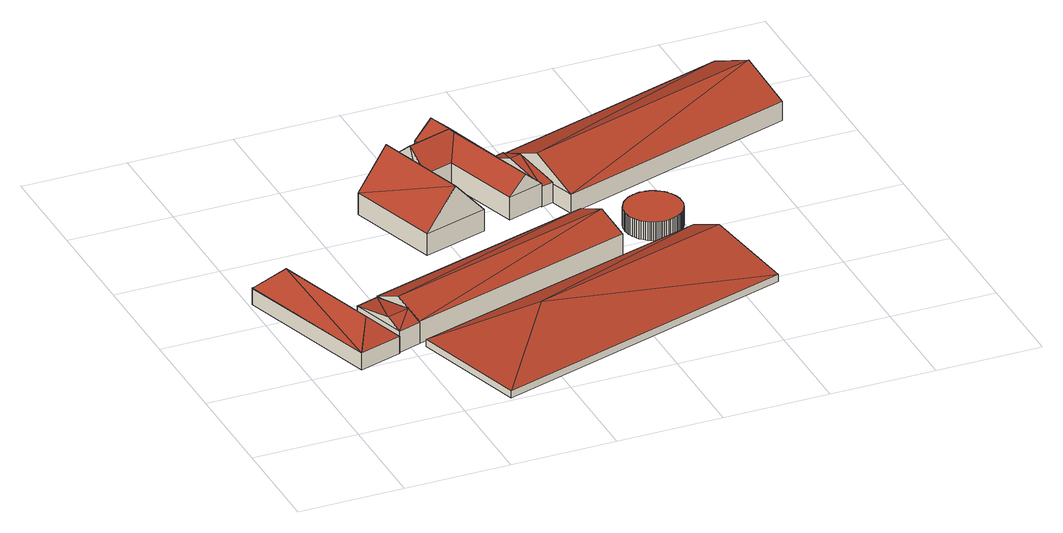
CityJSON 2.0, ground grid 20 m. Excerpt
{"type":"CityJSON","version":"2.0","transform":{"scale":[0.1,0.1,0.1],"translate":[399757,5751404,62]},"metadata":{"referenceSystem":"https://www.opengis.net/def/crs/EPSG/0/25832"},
"CityObjects":{
"building1":{"type":"Building","attributes":{"Gemeindeschluessel":"05515000","Geometrietyp2DReferenz":"3000","function":"31001_2700","roofType":"5000","measuredHeight":7.15},"geometry":[{"type":"MultiSurface","lod":"2","boundaries":[[[0,1,2,3,4]],[[5,6,1,0]],[[7,8,6,5]],[[9,10,5]],[[11,12,0]],[[3,11,0]],[[0,4,3]],[[9,5,12]],[[12,11,9]],[[7,10,9]],[[7,9,11]],[[11,3,7]],[[0,12,5]],[[5,10,7]],[[2,1,6,8]],[[8,7,3,2]],[[3,7,4]]],"semantics":{"surfaces":[{"type":"WallSurface"},{"type":"RoofSurface"},{"type":"GroundSurface"},{"type":"ClosureSurface"}],"values":[0,0,0,1,1,1,1,1,1,1,1,1,0,0,2,0,3]}}]},
"building2":{"type":"Building","attributes":{"Gemeindeschluessel":"05515000","Geometrietyp2DReferenz":"3000","function":"51009_1610","roofType":"3100","measuredHeight":5.79},"geometry":[{"type":"Solid","lod":"2","boundaries":[[[[13,14,15,16]],[[17,18,14,13]],[[19,20,18,17]],[[16,15,20,19]],[[13,21,17]],[[19,22,16]],[[22,21,13]],[[13,16,22]],[[19,17,21]],[[21,22,19]],[[14,18,20,15]]]],"semantics":{"surfaces":[{"type":"WallSurface"},{"type":"RoofSurface"},{"type":"GroundSurface"}],"values":[[0,0,0,0,0,0,1,1,1,1,2]]}}]},
"building3":{"type":"Building","attributes":{"Gemeindeschluessel":"05515000","Geometrietyp2DReferenz":"3000","function":"31001_2700","roofType":"3100","measuredHeight":6.95},"geometry":[{"type":"Solid","lod":"2","boundaries":[[[[23,24,14,25]],[[26,27,24,23]],[[28,18,27,26]],[[25,14,18,28]],[[23,29,26]],[[28,30,25]],[[30,29,23]],[[23,25,30]],[[28,26,29]],[[29,30,28]],[[24,27,18,14]]]],"semantics":{"surfaces":[{"type":"WallSurface"},{"type":"RoofSurface"},{"type":"GroundSurface"}],"values":[[0,0,0,0,0,0,1,1,1,1,2]]}}]},
"building4":{"type":"Building","attributes":{"Gemeindeschluessel":"05515000","Geometrietyp2DReferenz":"3000","function":"31001_2700","roofType":"3100","measuredHeight":11.5},"geometry":[{"type":"Solid","lod":"2","boundaries":[[[[31,32,33,34]],[[35,36,32,31]],[[37,38,36,35]],[[39,40,38,37]],[[34,33,40,39]],[[31,34,39,41]],[[42,31,41]],[[41,37,42]],[[35,42,37]],[[41,39,37]],[[42,35,31]],[[32,36,38,40,33]]]],"semantics":{"surfaces":[{"type":"WallSurface"},{"type":"RoofSurface"},{"type":"GroundSurface"}],"values":[[0,0,0,0,0,1,1,1,1,0,0,2]]}}]},
"building5":{"type":"Building","attributes":{"Gemeindeschluessel":"05515000","Geometrietyp2DReferenz":"3000","function":"51003_1201","roofType":"5000","measuredHeight":4.49},"geometry":[{"type":"Solid","lod":"2","boundaries":[[[[43,44,45,46]],[[47,48,44,43]],[[49,50,48,47]],[[46,45,50,49]],[[43,51,47]],[[49,52,46]],[[46,52,51]],[[51,43,46]],[[51,52,49]],[[49,47,51]],[[44,48,50,45]]]],"semantics":{"surfaces":[{"type":"WallSurface"},{"type":"RoofSurface"},{"type":"GroundSurface"}],"values":[[0,0,0,0,1,0,1,1,1,1,2]]}}]},
"building6":{"type":"Building","attributes":{"Gemeindeschluessel":"05515000","Geometrietyp2DReferenz":"3000","function":"31001_2700","roofType":"5000","measuredHeight":8.24},"geometry":[{"type":"Solid","lod":"2","boundaries":[[[[53,54,55,56]],[[57,58,54,53]],[[59,60,58,57]],[[61,62,60,59]],[[63,64,62,61]],[[65,66,64,63]],[[67,68,66,65]],[[69,33,68,67]],[[70,40,33,69]],[[56,55,40,70]],[[71,56,70]],[[70,69,71]],[[72,71,69,67,73]],[[73,67,65,74]],[[65,63,74]],[[74,63,61]],[[74,61,59]],[[73,74,59]],[[75,73,59]],[[59,76,75]],[[75,72,73]],[[59,57,76]],[[76,57,53,75]],[[72,75,53,56,71]],[[54,58,60,62,64,66,68,33,40,55]]]],"semantics":{"surfaces":[{"type":"WallSurface"},{"type":"RoofSurface"},{"type":"GroundSurface"}],"values":[[0,0,0,0,0,0,0,0,0,0,0,0,1,1,0,1,1,1,1,1,1,0,1,1,2]]}}]},
"building7":{"type":"Building","attributes":{"Gemeindeschluessel":"05515000","Geometrietyp2DReferenz":"3000","function":"51003_1201","roofType":"1000","measuredHeight":3.65},"geometry":[{"type":"Solid","lod":"2","boundaries":[[[[77,78,79,80]],[[81,82,78,77]],[[83,84,82,81]],[[85,86,84,83]],[[87,88,86,85]],[[89,90,88,87]],[[91,92,90,89]],[[93,94,92,91]],[[95,96,94,93]],[[97,98,96,95]],[[99,100,98,97]],[[101,102,100,99]],[[103,104,102,101]],[[105,106,104,103]],[[107,108,106,105]],[[109,110,108,107]],[[111,112,110,109]],[[113,114,112,111]],[[115,116,114,113]],[[117,118,116,115]],[[119,120,118,117]],[[121,122,120,119]],[[123,124,122,121]],[[125,126,124,123]],[[127,128,126,125]],[[129,130,128,127]],[[131,132,130,129]],[[133,134,132,131]],[[135,136,134,133]],[[137,138,136,135]],[[139,140,138,137]],[[141,142,140,139]],[[143,144,142,141]],[[145,146,144,143]],[[147,148,146,145]],[[149,150,148,147]],[[151,152,150,149]],[[153,154,152,151]],[[155,156,154,153]],[[157,158,156,155]],[[159,160,158,157]],[[161,162,160,159]],[[163,164,162,161]],[[165,166,164,163]],[[167,168,166,165]],[[169,170,168,167]],[[171,172,170,169]],[[173,174,172,171]],[[175,176,174,173]],[[177,178,176,175]],[[179,180,178,177]],[[181,182,180,179]],[[183,184,182,181]],[[185,186,184,183]],[[187,188,186,185]],[[189,190,188,187]],[[191,192,190,189]],[[193,194,192,191]],[[195,196,194,193]],[[197,198,196,195]],[[199,200,198,197]],[[201,202,200,199]],[[203,204,202,201]],[[205,206,204,203]],[[207,208,206,205]],[[209,210,208,207]],[[211,212,210,209]],[[213,214,212,211]],[[215,216,214,213]],[[217,218,216,215]],[[219,220,218,217]],[[221,222,220,219]],[[223,224,222,221]],[[225,226,224,223]],[[227,228,226,225]],[[229,230,228,227]],[[231,232,230,229]],[[233,234,232,231]],[[235,236,234,233]],[[237,238,236,235]],[[239,240,238,237]],[[241,242,240,239]],[[243,244,242,241]],[[245,246,244,243]],[[247,248,246,245]],[[249,250,248,247]],[[251,252,250,249]],[[80,79,252,251]],[[249,247,245,243,241,239,237,235,233,231,229,227,225,223,221,219,217,215,213,211,209,207,205,203,201,199,197,195,193,191,189,187,185,183,181,179,177,175,173,171,169,167,165,163,161,159,157,155,153,151,149,147,145,143,141,139,137,135,133,131,129,127,125,123,121,119,117,115,113,111,109,107,105,103,101,99,97,95,93,91,89,87,85,83,81,77,80,251]],[[78,82,84,86,88,90,92,94,96,98,100,102,104,106,108,110,112,114,116,118,120,122,124,126,128,130,132,134,136,138,140,142,144,146,148,150,152,154,156,158,160,162,164,166,168,170,172,174,176,178,180,182,184,186,188,190,192,194,196,198,200,202,204,206,208,210,212,214,216,218,220,222,224,226,228,230,232,234,236,238,240,242,244,246,248,250,252,79]]]],"semantics":{"surfaces":[{"type":"WallSurface"},{"type":"RoofSurface"},{"type":"GroundSurface"}],"values":[[0,0,0,0,0,0,0,0,0,0,0,0,0,0,0,0,0,0,0,0,0,0,0,0,0,0,0,0,0,0,0,0,0,0,0,0,0,0,0,0,0,0,0,0,0,0,0,0,0,0,0,0,0,0,0,0,0,0,0,0,0,0,0,0,0,0,0,0,0,0,0,0,0,0,0,0,0,0,0,0,0,0,0,0,0,0,0,0,1,2]]}}]},
"building8":{"type":"Building","attributes":{"Gemeindeschluessel":"05515000","Geometrietyp2DReferenz":"3000","function":"31001_2700"},"children":["building8-1","building8-2"]},
"building8-1":{"type":"BuildingPart","attributes":{"roofType":"3100","measuredHeight":8.12},"parents":["building8"],"geometry":[{"type":"Solid","lod":"2","boundaries":[[[[253,254,255,256]],[[257,258,254,253]],[[259,260,258,257]],[[253,261,257]],[[262,261,253]],[[253,256,263,264,262]],[[259,257,261]],[[261,262,259]],[[254,258,260,265,255]],[[260,259,266,265]],[[265,266,256,255]],[[264,267,268,266,259,262]],[[263,256,266,268]],[[264,263,268,267]]]],"semantics":{"surfaces":[{"type":"WallSurface"},{"type":"RoofSurface"},{"type":"GroundSurface"},{"type":"ClosureSurface"}],"values":[[0,0,0,0,1,1,1,1,2,0,3,0,3,3]]}}]},
"building8-2":{"type":"BuildingPart","attributes":{"roofType":"3100","measuredHeight":5.87},"parents":["building8"],"geometry":[{"type":"Solid","lod":"2","boundaries":[[[[269,256,255,270,271]],[[272,273,265,266,268]],[[271,270,273,272]],[[272,274,271]],[[274,267,264,269]],[[269,271,274]],[[272,268,267]],[[267,274,272]],[[255,265,273,270]],[[269,263,256]],[[255,256,266,265]],[[256,263,268,266]],[[264,263,269]],[[263,264,267,268]]]],"semantics":{"surfaces":[{"type":"WallSurface"},{"type":"RoofSurface"},{"type":"GroundSurface"},{"type":"ClosureSurface"}],"values":[[0,0,0,0,1,1,1,1,2,0,3,3,0,3]]}}]}
},
"vertices":[
[88,498,36],[88,498,2],[6,473,2],[6,473,35],[6,473,36],[174,221,36],[174,221,2],[92,196,36],[92,196,2],[123,247,74],[93,196,36],[60,450,74],[88,498,37],
[185,342,46],[185,342,4],[141,328,4],[141,328,46],[218,234,46],[218,234,4],[174,221,46],[174,221,4],[209,263,61],[165,250,61],
[625,474,48],[625,474,4],[185,342,48],[657,366,48],[657,366,4],[218,234,48],[641,420,73],[201,288,73],
[470,535,49],[470,535,6],[424,682,6],[424,682,49],[347,499,49],[347,499,6],[293,674,49],[293,674,6],[415,712,49],[415,712,6],[354,693,121],[408,517,121],
[291,7,15],[291,7,1],[871,185,1],[871,185,15],[226,226,15],[226,226,1],[804,398,15],[804,398,1],[438,216,46],[824,333,46],
[454,781,51],[454,781,6],[399,764,6],[399,764,51],[451,793,51],[451,793,6],[521,813,51],[521,813,6],[556,698,51],[556,698,6],[595,574,51],[595,574,6],[525,552,51],[525,552,6],[479,699,51],[479,699,6],[424,682,51],[415,712,51],[411,723,88],[496,749,88],[504,745,83],[560,563,83],[500,757,83],[486,803,83],
[799,430,41],[799,430,4],[800,433,4],[800,433,41],[798,427,41],[798,427,4],[797,424,41],[797,424,4],[796,421,41],[796,421,4],[795,418,41],[795,418,4],[793,416,41],[793,416,4],[792,412,41],[792,412,4],[789,409,41],[789,409,4],[787,406,41],[787,406,4],[784,403,41],[784,403,4],[781,401,41],[781,401,4],[777,398,41],[777,398,4],[773,395,41],[773,395,4],[772,395,41],[772,395,4],[767,393,41],[767,393,4],[763,391,41],[763,391,4],[758,390,41],[758,390,4],[754,389,41],[754,389,4],[750,389,41],[750,389,4],[746,389,41],[746,389,4],[742,389,41],[742,389,4],[739,389,41],[739,389,4],[736,390,41],[736,390,4],[733,391,41],[733,391,4],[730,392,41],[730,392,4],[727,393,41],[727,393,4],[724,394,41],[724,394,4],[721,395,41],[721,395,4],[718,397,41],[718,397,4],[715,400,41],[715,400,4],[712,402,41],[712,402,4],[709,405,41],[709,405,4],[706,408,41],[706,408,4],[703,412,41],[703,412,4],[701,416,41],[701,416,4],[699,420,41],[699,420,4],[697,425,41],[697,425,4],[696,429,41],[696,429,4],[695,434,41],[695,434,4],[694,438,41],[694,438,4],[694,442,41],[694,442,4],[694,446,41],[694,446,4],[695,450,41],[695,450,4],[695,453,41],[695,453,4],[696,457,41],[696,457,4],[697,460,41],[697,460,4],[698,462,41],[698,462,4],[700,465,41],[700,465,4],[701,468,41],[701,468,4],[703,471,41],[703,471,4],[705,474,41],[705,474,4],[707,477,41],[707,477,4],[710,479,41],[710,479,4],[713,482,41],[713,482,4],[716,485,41],[716,485,4],[720,487,41],[720,487,4],[724,490,41],[724,490,4],[729,491,41],[729,491,4],[730,492,41],[730,492,4],[735,493,41],[735,493,4],[739,494,41],[739,494,4],[744,495,41],[744,495,4],[748,495,41],[748,495,4],[752,495,41],[752,495,4],[755,494,41],[755,494,4],[759,493,41],[759,493,4],[762,493,41],[762,493,4],[765,492,41],[765,492,4],[768,491,41],[768,491,4],[771,489,41],[771,489,4],[773,488,41],[773,488,4],[776,486,41],[776,486,4],[779,484,41],[779,484,4],[782,482,41],[782,482,4],[785,479,41],[785,479,4],[788,476,41],[788,476,4],[790,473,41],[790,473,4],[793,469,41],[793,469,4],[795,465,41],[795,465,4],[796,463,41],[796,463,4],[796,462,41],[796,462,4],[798,457,41],[798,457,4],[799,453,41],[799,453,4],[800,449,41],[800,449,4],[800,444,41],[800,444,4],[800,441,41],[800,441,4],[800,437,41],[800,437,4],
[1039,848,42],[1039,848,4],[579,705,4],[579,705,42],[1092,676,42],[1092,676,4],[633,533,42],[633,533,4],[1066,762,85],[606,619,85],[581,699,45],[588,678,56],[618,579,4],[618,579,42],[593,661,63],[618,579,45],
[579,705,45],[556,698,4],[556,698,45],[595,574,45],[595,574,4],[570,654,63]
]}
